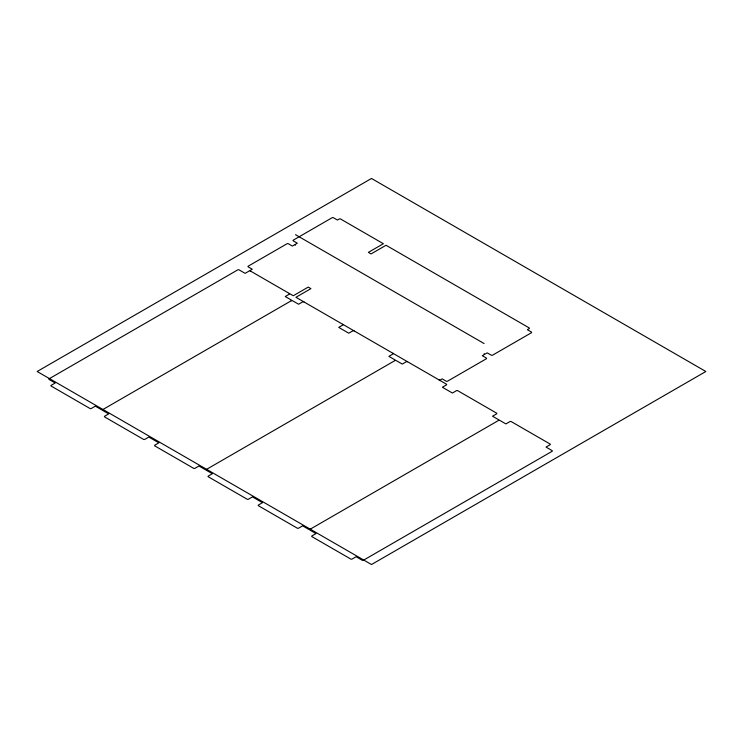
<?xml version="1.0" encoding="UTF-8"?>
<svg xmlns="http://www.w3.org/2000/svg" width="743" height="743" viewBox="0 0 743 743"><rect width="100%" height="100%" fill="white"/><g stroke="black" fill="none" stroke-linecap="round" stroke-linejoin="round"><path stroke-width="1.11" d="M407.61 361.767A0.947 0.548 0 0 0 406.272 361.767L402.26 364.079L396.242 360.606A0.947 0.548 0 0 0 394.904 360.606L206.331 469.483A0.947 0.548 0 0 0 206.331 470.254L212.349 473.728L208.337 476.04A0.947 0.548 0 0 0 208.337 476.811L247.122 499.203A0.947 0.548 0 0 0 248.459 499.203L252.471 496.891L262.502 502.677L258.49 504.999A0.947 0.548 0 0 0 258.49 505.769L297.274 528.162A0.947 0.548 0 0 0 298.612 528.162L302.624 525.849L308.642 529.322A0.947 0.548 0 0 0 309.98 529.322L498.553 420.445A0.947 0.548 0 0 0 498.553 419.674L492.535 416.201L496.547 413.888A0.947 0.548 0 0 0 496.547 413.108L457.762 390.716A0.947 0.548 0 0 0 456.425 390.716L452.413 393.038L442.382 387.242L446.394 384.93A0.947 0.548 0 0 0 446.394 384.159L295.937 297.293L310.918 288.637L308.243 287.095L293.262 295.751L250.465 271.037A0.947 0.548 0 0 0 249.128 271.037L245.116 273.359L239.097 269.876A0.947 0.548 0 0 0 237.76 269.876L49.187 378.754A0.947 0.548 0 0 0 49.187 379.524L55.205 382.998L51.193 385.32A0.947 0.548 0 0 0 51.193 386.091L89.977 408.483A0.947 0.548 0 0 0 91.315 408.483L95.327 406.161L101.345 409.634A0.947 0.548 0 0 0 102.683 409.634L291.256 300.766A0.947 0.548 0 0 1 292.593 300.766L298.612 304.24L302.624 301.927A0.947 0.548 0 0 1 303.961 301.927M295.519 234.686L484.092 343.554M102.683 409.634A0.947 0.548 0 0 0 102.683 410.405L108.701 413.888L104.689 416.201A0.947 0.548 0 0 0 104.689 416.972L143.473 439.364A0.947 0.548 0 0 0 144.811 439.364L148.823 437.051L158.853 442.837L154.841 445.159A0.947 0.548 0 0 0 154.841 445.93L193.626 468.322A0.947 0.548 0 0 0 194.963 468.322L198.975 466L204.994 469.483A0.947 0.548 0 0 0 206.331 469.483M291.256 300.766A0.947 0.548 0 0 0 291.256 299.996L285.238 296.522L289.25 294.2A0.947 0.548 0 0 0 289.25 293.429M250.465 271.037A0.947 0.548 0 0 1 250.465 270.266L252.267 269.226L248.255 266.913A0.947 0.548 0 0 1 248.255 266.143L287.039 243.75A0.947 0.548 0 0 1 288.377 243.75L292.389 246.063L294.182 245.023A0.947 0.548 0 0 1 295.519 245.023A0.947 0.548 0 0 1 295.519 244.252L297.321 243.212L293.309 240.899A0.947 0.548 0 0 1 293.309 240.128L332.093 217.736A0.947 0.548 0 0 1 333.431 217.736L337.443 220.049L339.245 219.009A0.947 0.548 0 0 1 340.582 219.009L383.379 243.723L368.389 252.369L371.063 253.92L386.054 245.264L529.155 327.886A0.947 0.548 0 0 1 529.155 328.657L527.354 329.697L531.366 332.01A0.947 0.548 0 0 1 531.366 332.78L492.581 355.173A0.947 0.548 0 0 1 491.244 355.173L487.232 352.86L485.43 353.9A0.947 0.548 0 0 1 484.092 353.9A0.947 0.548 0 0 1 484.092 354.671L482.3 355.711L486.312 358.024A0.947 0.548 0 0 1 486.312 358.795L447.527 381.187A0.947 0.548 0 0 1 446.19 381.187L442.178 378.874L440.376 379.914A0.947 0.548 0 0 1 439.039 379.914M394.904 360.606A0.947 0.548 0 0 0 394.904 359.835L388.886 356.361L392.898 354.039A0.947 0.548 0 0 0 392.898 353.269M354.114 330.876A0.947 0.548 0 0 0 352.776 330.876L348.764 333.198L338.734 327.403L342.746 325.09A0.947 0.548 0 0 0 342.746 324.32M309.98 529.322A0.947 0.548 0 0 0 309.98 530.093L315.998 533.567L311.986 535.879A0.947 0.548 0 0 0 311.986 536.66L350.77 559.042A0.947 0.548 0 0 0 352.108 559.042L356.12 556.73L362.138 560.203A0.947 0.548 0 0 0 363.476 560.203L552.049 451.335A0.947 0.548 0 0 0 552.049 450.564L546.031 447.091L550.043 444.769A0.947 0.548 0 0 0 550.043 443.998L511.258 421.606A0.947 0.548 0 0 0 509.921 421.606L505.909 423.919L499.89 420.445A0.947 0.548 0 0 0 498.553 420.445M371.5 178.469L37.15 371.5L371.5 564.531L705.85 371.5L371.5 178.469"/></g></svg>
